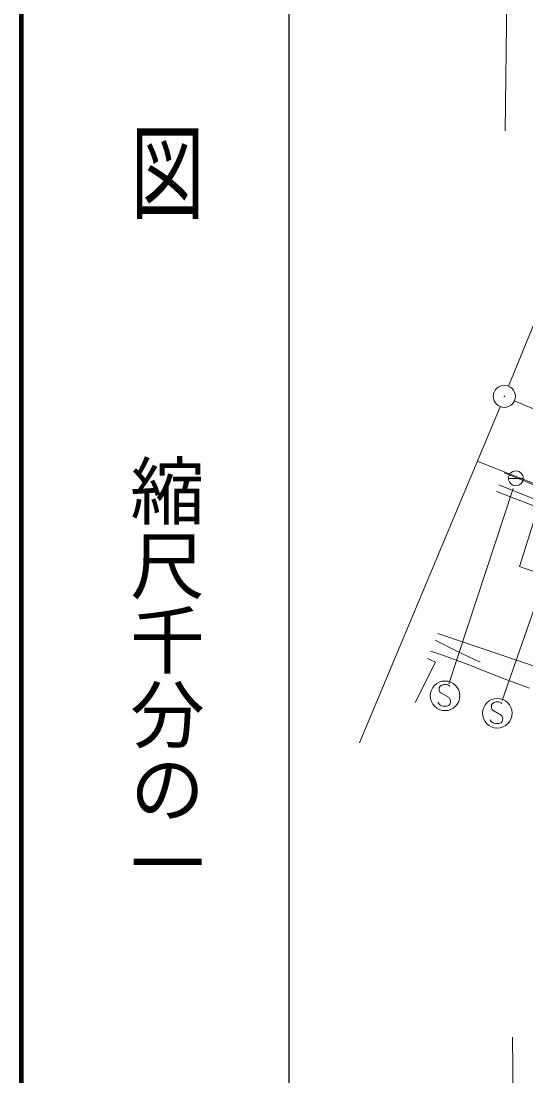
# Model space of a CAD drawing. Units: millimetres, scale not verified. Extents: x 40000 to 680000, y 20000 to 380000.
# Drawn here: x 40000 to 73946, y 249196 to 320070 of the extents above; entities that cross this region are included whole.
import ezdxf
from ezdxf.enums import TextEntityAlignment as Align

# ---------------------------------------------------------------- set-up
doc = ezdxf.new("R2010")
doc.units = ezdxf.units.MM
doc.header["$LTSCALE"] = 1000
doc.linetypes.add('USER5', pattern=[9.899999, 7.790164, -0.97377, 0.162295, -0.97377])
for name, color, linetype, lineweight in [('M-TTL', 2, 'Continuous', 140), ('M-TTL-BAND', 7, 'Continuous', 25), ('S-BGD', 7, 'Continuous', 13), ('S-BGD-HTXT', 4, 'Continuous', 13), ('S-BMK', 1, 'Continuous', 13)]:
    doc.layers.add(name, color=color, linetype=linetype, lineweight=lineweight)
doc.styles.add('@ＭＳ ゴシック', font='')
doc.styles.get('@ＭＳ ゴシック').set_extended_font_data('@MS Gothic')

msp = doc.modelspace()

# ---------------------------------------------------------------- linework, layer by layer
at = {"layer": 'M-TTL'}
msp.add_line((40000, 380000), (40000, 20000), dxfattribs=at)
at = {"layer": 'M-TTL-BAND'}
msp.add_line((58000, 370000), (58000, 20000), dxfattribs=at)
at = {"layer": 'S-BGD'}
for p, q in [((90964, 282413), (70679, 290511)), ((75460, 288498), (72474, 289722)), ((72771, 289345), (73766, 289345)), ((73084, 288662), (68757, 275533)), ((71957, 288473), (74780, 287384)), ((72134, 288903), (75299, 287634)), ((76810, 287238), (72357, 274426)), ((74780, 287384), (73524, 283419)), ((73524, 283419), (78290, 281779)), ((74973, 276568), (68029, 278919)), ((67848, 278478), (69351, 277717)), ((67338, 277238), (67876, 277000)), ((67881, 277616), (67541, 277731)), ((68222, 277500), (67881, 277616)), ((70183, 276787), (68222, 277500)), ((69351, 277717), (70876, 277001)), ((67876, 277000), (66493, 274292)), ((72114, 276021), (70183, 276787)), ((72114, 276021), (74176, 275238)), ((68124, 275274), (68119, 275159)), ((68119, 275159), (68124, 275084)), ((68189, 275384), (68124, 275274)), ((68124, 275084), (68164, 274984)), ((68299, 275459), (68189, 275384)), ((68429, 275494), (68299, 275459)), ((68584, 275494), (68429, 275494)), ((68689, 275474), (68584, 275494)), ((68764, 275439), (68689, 275474)), ((68819, 275379), (68764, 275439)), ((68104, 274184), (68034, 274299)), ((68164, 274984), (68234, 274929)), ((68234, 274929), (68779, 274614)), ((68779, 274614), (68839, 274524)), ((68839, 274524), (68879, 274399)), ((68879, 274399), (68869, 274279)), ((71812, 274288), (71702, 274213)), ((71942, 274323), (71812, 274288)), ((72097, 274323), (71942, 274323)), ((72202, 274303), (72097, 274323)), ((72277, 274268), (72202, 274303)), ((68184, 274109), (68104, 274184)), ((68279, 274064), (68184, 274109)), ((68379, 274049), (68279, 274064)), ((68609, 274049), (68379, 274049)), ((68764, 274094), (68609, 274049)), ((68834, 274184), (68764, 274094)), ((68869, 274279), (68834, 274184)), ((71637, 274103), (71632, 273988)), ((71632, 273988), (71637, 273913)), ((71702, 274213), (71637, 274103)), ((71637, 273913), (71677, 273813)), ((71677, 273813), (71747, 273758)), ((71747, 273758), (72292, 273443)), ((72332, 274208), (72277, 274268)), ((71617, 273013), (71547, 273128)), ((71697, 272938), (71617, 273013)), ((71792, 272893), (71697, 272938)), ((71892, 272878), (71792, 272893)), ((72122, 272878), (71892, 272878)), ((72277, 272923), (72122, 272878)), ((72347, 273013), (72277, 272923)), ((72292, 273443), (72352, 273353)), ((72382, 273108), (72347, 273013)), ((72352, 273353), (72392, 273228)), ((72392, 273228), (72382, 273108))]:
    msp.add_line(p, q, dxfattribs=at)
for centre, radius in [((72495, 294855), 22.5), ((73269, 289345), 498), ((68509, 274734), 995), ((72022, 273563), 995)]:
    msp.add_circle(centre, radius, dxfattribs=at)
at = {"layer": 'S-BGD-HTXT'}
for p, q in [((72546, 312693), (72803, 333818)), ((72778, 295549), (81594, 317189)), ((72206, 294163), (62763, 271574)), ((73034, 251799), (73165, 240822))]:
    msp.add_line(p, q, dxfattribs=at)
at = {"layer": 'S-BMK', "linetype": 'USER5'}
msp.add_line((73185, 294560), (94813, 285314), dxfattribs=at)
at = {"layer": 'S-BMK'}
msp.add_circle((72495, 294855), 746, dxfattribs=at)

# ---------------------------------------------------------------- texts
at = {"layer": 'M-TTL-BAND', "style": '@ＭＳ ゴシック', "width": 1.4}
msp.add_text('平  面  図', height=3666, rotation=270, dxfattribs=at).set_placement((49777, 306475), align=Align.MIDDLE_RIGHT)
at = {"layer": 'M-TTL-BAND', "style": '@ＭＳ ゴシック'}
msp.add_text('縮尺千分の一', height=3666, rotation=270, dxfattribs=at).set_placement((49777, 261030), align=Align.MIDDLE_RIGHT)

doc.saveas('drawing.dxf')
